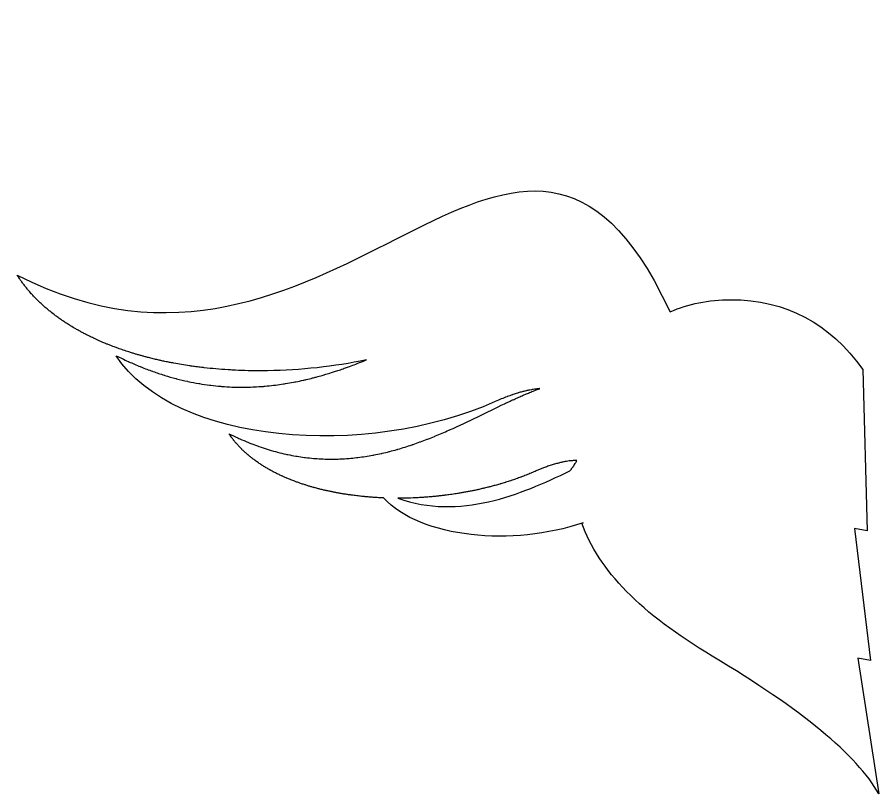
# Model space of a CAD drawing. Header units: centimetres. Extents: x -10.1 to 10.1, y -3.6 to 5.6.
# Drawn here: x -10.1 to 0.05, y -3.53 to 5.62 of the extents above; entities that cross this region are included whole.
import ezdxf

# ---------------------------------------------------------------- set-up
doc = ezdxf.new("R2010")
doc.units = ezdxf.units.CM
doc.header["$MEASUREMENT"] = 0
doc.layers.add('Camada 1', color=7, linetype='Continuous')

msp = doc.modelspace()

# ---------------------------------------------------------------- linework, layer by layer
at = {"layer": 'Camada 1'}
for points, knots in [([(-3.45019, -0.34151), (-3.26072, -0.88928), (-2.74923, -1.41111), (-1.91574, -1.90668), (-1.91574, -1.90668), (-0.86402, -2.53263), (-0.21018, -3.07254), (0.04575, -3.52659), (0.04575, -3.52659), (0.04575, -3.52659), (0.04575, -3.52659), (0.04575, -3.52659), (0.04575, -3.52659), (0.04575, -3.52659), (-0.20108, -1.93041), (-0.20108, -1.93041), (-0.20108, -1.93041), (-0.20108, -1.93041), (-0.05037, -1.95703), (-0.05037, -1.95703), (-0.05037, -1.95703), (-0.05037, -1.95703), (-0.24203, -0.40255), (-0.24203, -0.40255), (-0.24203, -0.40255), (-0.24203, -0.40255), (-0.09132, -0.42922), (-0.09132, -0.42922), (-0.09132, -0.42922), (-0.09132, -0.42922), (-0.1422, 1.46938), (-0.1422, 1.46938), (-0.1422, 1.46938), (-0.53254, 2.01744), (-1.05099, 2.29155), (-1.69705, 2.29155), (-1.69705, 2.29155), (-1.95975, 2.29155), (-2.19793, 2.24398), (-2.4115, 2.14883), (-2.4115, 2.14883), (-2.4115, 2.14883), (-2.41084, 2.14722), (-2.41084, 2.14722), (-2.41084, 2.14722), (-2.41084, 2.14722), (-2.59988, 2.51872), (-2.59988, 2.51872), (-2.59988, 2.51872), (-2.59988, 2.51872), (-2.59988, 2.51872), (-2.59988, 2.51872), (-2.59988, 2.51872), (-4.35927, 5.61818), (-6.43879, 0.70449), (-10.10285, 2.57986), (-10.10285, 2.57986), (-10.0915, 2.56187), (-10.07959, 2.5443), (-10.06755, 2.52681), (-10.06755, 2.52681), (-10.06358, 2.52112), (-10.05953, 2.51562), (-10.05548, 2.50998), (-10.05548, 2.50998), (-10.04693, 2.49807), (-10.03826, 2.48617), (-10.02939, 2.47437), (-10.02939, 2.47437), (-10.02473, 2.46821), (-10.02008, 2.46201), (-10.01523, 2.45593), (-10.01523, 2.45593), (-10.00623, 2.44426), (-9.99703, 2.43278), (-9.98755, 2.42135), (-9.98755, 2.42135), (-9.98321, 2.41601), (-9.97895, 2.41069), (-9.97453, 2.4054), (-9.97453, 2.4054), (-9.96241, 2.39098), (-9.95003, 2.3768), (-9.93738, 2.36275), (-9.93738, 2.36275), (-9.93532, 2.36047), (-9.93341, 2.3582), (-9.9314, 2.35603), (-9.9314, 2.35603), (-9.91703, 2.34005), (-9.90206, 2.32444), (-9.887, 2.30899), (-9.887, 2.30899), (-9.88224, 2.3041), (-9.87724, 2.29925), (-9.87242, 2.29438), (-9.87242, 2.29438), (-9.8617, 2.28374), (-9.85088, 2.27308), (-9.8399, 2.26255), (-9.8399, 2.26255), (-9.834, 2.25705), (-9.82823, 2.25154), (-9.82228, 2.24604), (-9.82228, 2.24604), (-9.81138, 2.23591), (-9.80029, 2.22585), (-9.78913, 2.21598), (-9.78913, 2.21598), (-9.78347, 2.21082), (-9.77778, 2.20579), (-9.77201, 2.20071), (-9.77201, 2.20071), (-9.7586, 2.18912), (-9.74497, 2.17774), (-9.73124, 2.16634), (-9.73124, 2.16634), (-9.72759, 2.16343), (-9.72407, 2.16025), (-9.72039, 2.15732), (-9.72039, 2.15732), (-9.70333, 2.14346), (-9.68587, 2.12986), (-9.66832, 2.11647), (-9.66832, 2.11647), (-9.66229, 2.11189), (-9.65615, 2.10747), (-9.65012, 2.10292), (-9.65012, 2.10292), (-9.63779, 2.09369), (-9.6253, 2.08461), (-9.61271, 2.07556), (-9.61271, 2.07556), (-9.60554, 2.07056), (-9.59834, 2.06545), (-9.59109, 2.06037), (-9.59109, 2.06037), (-9.579, 2.05206), (-9.5668, 2.04367), (-9.5545, 2.03547), (-9.5545, 2.03547), (-9.54733, 2.03068), (-9.54032, 2.02592), (-9.5331, 2.02124), (-9.5331, 2.02124), (-9.51828, 2.01156), (-9.50339, 2.00208), (-9.48833, 1.99274), (-9.48833, 1.99274), (-9.48344, 1.9897), (-9.4787, 1.9866), (-9.47386, 1.98359), (-9.47386, 1.98359), (-9.45402, 1.97145), (-9.43409, 1.95959), (-9.41385, 1.9479), (-9.41385, 1.9479), (-9.40745, 1.94425), (-9.40102, 1.94073), (-9.39469, 1.93713), (-9.39469, 1.93713), (-9.38056, 1.92911), (-9.36638, 1.9212), (-9.35196, 1.91342), (-9.35196, 1.91342), (-9.34352, 1.90882), (-9.33503, 1.90427), (-9.3264, 1.89977), (-9.3264, 1.89977), (-9.31336, 1.89281), (-9.30013, 1.88606), (-9.2869, 1.87919), (-9.2869, 1.87919), (-9.27827, 1.87488), (-9.26965, 1.87041), (-9.26092, 1.86615), (-9.26092, 1.86615), (-9.24645, 1.85903), (-9.23195, 1.85197), (-9.21734, 1.84496), (-9.21734, 1.84496), (-9.20967, 1.84136), (-9.20226, 1.83768), (-9.19461, 1.83414), (-9.19461, 1.83414), (-9.17365, 1.82432), (-9.15241, 1.81469), (-9.13092, 1.80527), (-9.13092, 1.80527), (-9.12171, 1.80122), (-9.11237, 1.79731), (-9.10303, 1.79336), (-9.10303, 1.79336), (-9.08956, 1.78749), (-9.07599, 1.78177), (-9.06234, 1.77608), (-9.06234, 1.77608), (-9.05192, 1.77177), (-9.04128, 1.76753), (-9.03075, 1.76335), (-9.03075, 1.76335), (-9.01771, 1.75808), (-9.00453, 1.75293), (-8.99138, 1.74785), (-8.99138, 1.74785), (-8.98109, 1.74383), (-8.9708, 1.73989), (-8.96037, 1.736), (-8.96037, 1.736), (-8.94619, 1.73063), (-8.93182, 1.72542), (-8.91738, 1.72026), (-8.91738, 1.72026), (-8.90741, 1.71658), (-8.89751, 1.71301), (-8.88746, 1.70949), (-8.88746, 1.70949), (-8.86508, 1.70153), (-8.84256, 1.69393), (-8.81983, 1.68639), (-8.81983, 1.68639), (-8.80893, 1.68279), (-8.79803, 1.67943), (-8.78702, 1.67591), (-8.78702, 1.67591), (-8.77361, 1.67162), (-8.76019, 1.66731), (-8.7468, 1.66318), (-8.7468, 1.66318), (-8.73434, 1.6594), (-8.72201, 1.65569), (-8.70968, 1.65199), (-8.70968, 1.65199), (-8.69701, 1.64826), (-8.68431, 1.64456), (-8.6715, 1.64085), (-8.6715, 1.64085), (-8.65869, 1.6372), (-8.64599, 1.63349), (-8.63306, 1.63003), (-8.63306, 1.63003), (-8.62097, 1.62672), (-8.60901, 1.62344), (-8.59692, 1.62027), (-8.59692, 1.62027), (-8.5834, 1.61662), (-8.56988, 1.61297), (-8.55633, 1.60945), (-8.55633, 1.60945), (-8.53778, 1.60471), (-8.51897, 1.60008), (-8.50019, 1.59564), (-8.50019, 1.59564), (-8.48212, 1.59119), (-8.46381, 1.58696), (-8.4455, 1.58278), (-8.4455, 1.58278), (-8.43341, 1.58003), (-8.42156, 1.57725), (-8.40946, 1.57455), (-8.40946, 1.57455), (-8.39438, 1.57132), (-8.3793, 1.56809), (-8.36422, 1.56492), (-8.36422, 1.56492), (-8.3538, 1.56272), (-8.34326, 1.56055), (-8.33297, 1.55846), (-8.33297, 1.55846), (-8.3167, 1.55518), (-8.30053, 1.55195), (-8.28426, 1.54883), (-8.28426, 1.54883), (-8.27577, 1.54716), (-8.26714, 1.54555), (-8.25852, 1.54404), (-8.25852, 1.54404), (-8.19772, 1.53266), (-8.13618, 1.52237), (-8.07405, 1.51322), (-8.07405, 1.51322), (-8.06844, 1.51232), (-8.06281, 1.51155), (-8.05717, 1.51071), (-8.05717, 1.51071), (-8.03778, 1.50791), (-8.01838, 1.50526), (-7.99888, 1.50261), (-7.99888, 1.50261), (-7.99182, 1.50171), (-7.98462, 1.5007), (-7.97755, 1.49986), (-7.97755, 1.49986), (-7.95779, 1.49729), (-7.93818, 1.49489), (-7.91842, 1.49258), (-7.91842, 1.49258), (-7.91292, 1.49187), (-7.90728, 1.49131), (-7.90178, 1.49067), (-7.90178, 1.49067), (-7.80888, 1.48009), (-7.7148, 1.47181), (-7.61987, 1.46577), (-7.61987, 1.46577), (-7.61617, 1.46553), (-7.61246, 1.46527), (-7.60863, 1.46513), (-7.60863, 1.46513), (-7.5859, 1.46373), (-7.56315, 1.46248), (-7.54016, 1.46127), (-7.54016, 1.46127), (-7.53754, 1.46116), (-7.53489, 1.46116), (-7.53228, 1.46098), (-7.53228, 1.46098), (-7.43375, 1.45624), (-7.3344, 1.45397), (-7.23457, 1.45415), (-7.23457, 1.45415), (-7.23229, 1.4542), (-7.23015, 1.45415), (-7.22798, 1.4542), (-7.22798, 1.4542), (-7.20319, 1.45433), (-7.17842, 1.45452), (-7.15353, 1.45491), (-7.15353, 1.45491), (-7.15329, 1.45483), (-7.15305, 1.45483), (-7.15282, 1.45483), (-7.15282, 1.45483), (-6.76592, 1.46084), (-6.37233, 1.50357), (-5.99024, 1.58249), (-5.99024, 1.58249), (-5.99035, 1.58244), (-5.99061, 1.58238), (-5.99072, 1.5823), (-5.99072, 1.5823), (-6.02615, 1.56793), (-6.06158, 1.55388), (-6.09737, 1.54005), (-6.09737, 1.54005), (-6.10346, 1.53772), (-6.10957, 1.53537), (-6.11557, 1.53309), (-6.11557, 1.53309), (-6.13938, 1.52399), (-6.16322, 1.51502), (-6.18717, 1.50621), (-6.18717, 1.50621), (-6.20286, 1.50052), (-6.21866, 1.49483), (-6.23445, 1.48928), (-6.23445, 1.48928), (-6.25503, 1.48198), (-6.27562, 1.47483), (-6.29634, 1.46774), (-6.29634, 1.46774), (-6.31513, 1.46134), (-6.33404, 1.45509), (-6.35296, 1.44882), (-6.35296, 1.44882), (-6.3696, 1.44342), (-6.38611, 1.43816), (-6.40275, 1.43289), (-6.40275, 1.43289), (-6.42418, 1.42622), (-6.44535, 1.41966), (-6.46702, 1.41326), (-6.46702, 1.41326), (-6.48115, 1.40913), (-6.49528, 1.40498), (-6.50941, 1.40093), (-6.50941, 1.40093), (-6.53322, 1.3941), (-6.55717, 1.38752), (-6.58124, 1.38111), (-6.58124, 1.38111), (-6.59513, 1.37738), (-6.60926, 1.3737), (-6.62336, 1.3701), (-6.62336, 1.3701), (-6.64839, 1.3637), (-6.67339, 1.35759), (-6.69866, 1.35166), (-6.69866, 1.35166), (-6.71088, 1.3488), (-6.72295, 1.34602), (-6.73517, 1.3433), (-6.73517, 1.3433), (-6.76319, 1.33708), (-6.79121, 1.33116), (-6.81947, 1.32552), (-6.81947, 1.32552), (-6.82939, 1.32354), (-6.83945, 1.32158), (-6.8495, 1.3197), (-6.8495, 1.3197), (-6.88038, 1.31377), (-6.91162, 1.30819), (-6.94287, 1.30314), (-6.94287, 1.30314), (-6.95115, 1.30182), (-6.95941, 1.3006), (-6.96777, 1.29928), (-6.96777, 1.29928), (-6.99854, 1.29454), (-7.02952, 1.29018), (-7.06067, 1.28624), (-7.06067, 1.28624), (-7.06855, 1.28529), (-7.07647, 1.28428), (-7.08448, 1.28333), (-7.08448, 1.28333), (-7.11729, 1.27944), (-7.15031, 1.27611), (-7.18349, 1.27314), (-7.18349, 1.27314), (-7.19008, 1.27258), (-7.19688, 1.272), (-7.2036, 1.27142), (-7.2036, 1.27142), (-7.23868, 1.26867), (-7.27398, 1.26634), (-7.30943, 1.26465), (-7.30943, 1.26465), (-7.31565, 1.26441), (-7.32189, 1.26417), (-7.32811, 1.26388), (-7.32811, 1.26388), (-7.36462, 1.26237), (-7.40148, 1.26142), (-7.43847, 1.26123), (-7.43847, 1.26123), (-7.44289, 1.26118), (-7.44723, 1.26128), (-7.45165, 1.26118), (-7.45165, 1.26118), (-7.48803, 1.26123), (-7.52478, 1.26189), (-7.56166, 1.26314), (-7.56166, 1.26314), (-7.56608, 1.26333), (-7.57052, 1.26338), (-7.57494, 1.26364), (-7.57494, 1.26364), (-7.61325, 1.26515), (-7.65191, 1.26742), (-7.6907, 1.27052), (-7.6907, 1.27052), (-7.69549, 1.27094), (-7.70041, 1.27123), (-7.70531, 1.27166), (-7.70531, 1.27166), (-7.74444, 1.27497), (-7.78371, 1.27896), (-7.82334, 1.2838), (-7.82334, 1.2838), (-7.82765, 1.28441), (-7.83197, 1.28494), (-7.83615, 1.28555), (-7.83615, 1.28555), (-7.87626, 1.29055), (-7.91648, 1.29648), (-7.95706, 1.30325), (-7.95706, 1.30325), (-7.9591, 1.30367), (-7.96124, 1.30402), (-7.96341, 1.30433), (-7.96341, 1.30433), (-8.00495, 1.31139), (-8.04683, 1.31952), (-8.08885, 1.32851), (-8.08885, 1.32851), (-8.09208, 1.32922), (-8.09531, 1.32989), (-8.09856, 1.3306), (-8.09856, 1.3306), (-8.14058, 1.3397), (-8.18283, 1.34976), (-8.22532, 1.36084), (-8.22532, 1.36084), (-8.22879, 1.36171), (-8.23215, 1.36261), (-8.23561, 1.36354), (-8.23561, 1.36354), (-8.27858, 1.37486), (-8.32178, 1.38719), (-8.36536, 1.4005), (-8.36536, 1.4005), (-8.36753, 1.40116), (-8.36967, 1.40196), (-8.37182, 1.40259), (-8.37182, 1.40259), (-8.41564, 1.41619), (-8.45969, 1.43077), (-8.50398, 1.44659), (-8.50398, 1.44659), (-8.50565, 1.44725), (-8.50731, 1.44773), (-8.50901, 1.44826), (-8.50901, 1.44826), (-8.55341, 1.46424), (-8.59831, 1.48131), (-8.64331, 1.49943), (-8.64331, 1.49943), (-8.64664, 1.50075), (-8.65, 1.50216), (-8.65336, 1.50345), (-8.65336, 1.50345), (-8.69813, 1.52168), (-8.74303, 1.5411), (-8.7884, 1.56155), (-8.7884, 1.56155), (-8.79115, 1.56282), (-8.7939, 1.56406), (-8.79666, 1.56533), (-8.79666, 1.56533), (-8.84323, 1.58652), (-8.89003, 1.60888), (-8.93731, 1.63261), (-8.93731, 1.63261), (-8.25548, 0.58473), (-5.99689, 0.41264), (-4.47101, 1.09273), (-4.47101, 1.09273), (-4.44693, 1.10331), (-4.4236, 1.11331), (-4.40074, 1.12284), (-4.40074, 1.12284), (-4.4005, 1.12297), (-4.40026, 1.12297), (-4.40003, 1.12316), (-4.40003, 1.12316), (-4.37778, 1.13239), (-4.35587, 1.14094), (-4.33431, 1.14906), (-4.33431, 1.14906), (-4.33336, 1.14943), (-4.33227, 1.14983), (-4.33119, 1.15025), (-4.33119, 1.15025), (-4.31084, 1.15787), (-4.29097, 1.16499), (-4.27134, 1.17171), (-4.27134, 1.17171), (-4.26906, 1.17248), (-4.26668, 1.17332), (-4.26441, 1.17404), (-4.26441, 1.17404), (-4.2461, 1.1802), (-4.22837, 1.18589), (-4.21078, 1.19126), (-4.21078, 1.19126), (-4.20742, 1.19221), (-4.20409, 1.19324), (-4.20073, 1.1942), (-4.20073, 1.1942), (-4.1848, 1.19899), (-4.16901, 1.20335), (-4.15355, 1.20748), (-4.15355, 1.20748), (-4.14863, 1.20875), (-4.14363, 1.21007), (-4.13871, 1.21132), (-4.13871, 1.21132), (-4.12506, 1.21481), (-4.11167, 1.21804), (-4.09836, 1.2209), (-4.09836, 1.2209), (-4.09238, 1.22228), (-4.08627, 1.22355), (-4.08029, 1.22476), (-4.08029, 1.22476), (-4.06881, 1.22722), (-4.05743, 1.22939), (-4.04629, 1.23135), (-4.04629, 1.23135), (-4.03912, 1.23267), (-4.03192, 1.23386), (-4.02486, 1.23508), (-4.02486, 1.23508), (-4.01518, 1.23659), (-4.0057, 1.23794), (-3.99636, 1.23921), (-3.99636, 1.23921), (-3.98797, 1.24035), (-3.97972, 1.24135), (-3.97133, 1.24225), (-3.97133, 1.24225), (-3.96379, 1.24302), (-3.95638, 1.24376), (-3.94895, 1.24434), (-3.94895, 1.24434), (-3.94895, 1.24434), (-3.94884, 1.24434), (-3.94871, 1.24439), (-3.94871, 1.24439), (-3.94919, 1.2442), (-3.94979, 1.24397), (-3.95027, 1.24383), (-3.95027, 1.24383), (-3.96834, 1.23719), (-3.98641, 1.23023), (-4.00475, 1.22314), (-4.00475, 1.22314), (-4.01216, 1.22034), (-4.0197, 1.21737), (-4.02713, 1.21446), (-4.02713, 1.21446), (-4.04486, 1.2074), (-4.06293, 1.20015), (-4.081, 1.19274), (-4.081, 1.19274), (-4.08878, 1.18938), (-4.09669, 1.18605), (-4.10457, 1.18274), (-4.10457, 1.18274), (-4.11738, 1.17737), (-4.13018, 1.17179), (-4.14288, 1.16628), (-4.14288, 1.16628), (-4.15164, 1.16258), (-4.16024, 1.15887), (-4.16897, 1.15509), (-4.16897, 1.15509), (-4.18646, 1.14731), (-4.20405, 1.13945), (-4.22189, 1.13157), (-4.22189, 1.13157), (-4.23157, 1.12712), (-4.24128, 1.12265), (-4.25097, 1.11821), (-4.25097, 1.11821), (-4.26211, 1.11313), (-4.27325, 1.10802), (-4.28436, 1.10289), (-4.28436, 1.10289), (-4.30243, 1.09453), (-4.32063, 1.08601), (-4.33894, 1.07746), (-4.33894, 1.07746), (-4.34648, 1.07373), (-4.35402, 1.07029), (-4.36156, 1.06674), (-4.36156, 1.06674), (-4.56756, 0.969), (-4.78376, 0.85899), (-5.01228, 0.75744), (-5.01228, 0.75744), (-5.01408, 0.75659), (-5.01588, 0.7558), (-5.01768, 0.75498), (-5.01768, 0.75498), (-5.07023, 0.7317), (-5.12338, 0.70894), (-5.17712, 0.6868), (-5.17712, 0.6868), (-5.18096, 0.68524), (-5.18479, 0.68365), (-5.18874, 0.68214), (-5.18874, 0.68214), (-5.21507, 0.67137), (-5.24152, 0.66068), (-5.26812, 0.65036), (-5.26812, 0.65036), (-5.26955, 0.64975), (-5.27111, 0.64922), (-5.27254, 0.64869), (-5.27254, 0.64869), (-5.2985, 0.63856), (-5.32474, 0.62863), (-5.35107, 0.61906), (-5.35107, 0.61906), (-5.35393, 0.61798), (-5.35671, 0.61692), (-5.35956, 0.61596), (-5.35956, 0.61596), (-5.38636, 0.6062), (-5.41319, 0.59667), (-5.44013, 0.58741), (-5.44013, 0.58741), (-5.44407, 0.58601), (-5.44801, 0.58471), (-5.45209, 0.58341), (-5.45209, 0.58341), (-5.50657, 0.56492), (-5.56176, 0.54743), (-5.61764, 0.53131), (-5.61764, 0.53131), (-5.62243, 0.52999), (-5.62722, 0.52856), (-5.63201, 0.52726), (-5.63201, 0.52726), (-5.65966, 0.51935), (-5.68718, 0.51181), (-5.71533, 0.50466), (-5.71533, 0.50466), (-5.71784, 0.50397), (-5.72046, 0.50334), (-5.72311, 0.50275), (-5.72311, 0.50275), (-5.74933, 0.49606), (-5.77589, 0.48971), (-5.80235, 0.48365), (-5.80235, 0.48365), (-5.80653, 0.48278), (-5.81084, 0.48174), (-5.81516, 0.48079), (-5.81516, 0.48079), (-5.84281, 0.47465), (-5.87072, 0.46888), (-5.89885, 0.46351), (-5.89885, 0.46351), (-5.90398, 0.46248), (-5.90927, 0.46153), (-5.91454, 0.46065), (-5.91454, 0.46065), (-5.97188, 0.44988), (-6.03006, 0.44083), (-6.08895, 0.43364), (-6.08895, 0.43364), (-6.09469, 0.43287), (-6.10043, 0.43218), (-6.10631, 0.43147), (-6.10631, 0.43147), (-6.13515, 0.42824), (-6.16425, 0.42525), (-6.19346, 0.42287), (-6.19346, 0.42287), (-6.1974, 0.42255), (-6.20124, 0.42226), (-6.20518, 0.42194), (-6.20518, 0.42194), (-6.23246, 0.41982), (-6.25976, 0.41826), (-6.28731, 0.41702), (-6.28731, 0.41702), (-6.2921, 0.41665), (-6.29676, 0.41649), (-6.30157, 0.41625), (-6.30157, 0.41625), (-6.33102, 0.41506), (-6.36081, 0.41456), (-6.39087, 0.41434), (-6.39087, 0.41434), (-6.39651, 0.41434), (-6.40238, 0.41439), (-6.40799, 0.4145), (-6.40799, 0.4145), (-6.4694, 0.41455), (-6.53152, 0.41699), (-6.59436, 0.42183), (-6.59436, 0.42183), (-6.60071, 0.42225), (-6.60703, 0.42286), (-6.61338, 0.42334), (-6.61338, 0.42334), (-6.64402, 0.42604), (-6.67479, 0.42913), (-6.7058, 0.43297), (-6.7058, 0.43297), (-6.71083, 0.43355), (-6.71562, 0.43429), (-6.72041, 0.43488), (-6.72041, 0.43488), (-6.74912, 0.43861), (-6.77812, 0.44292), (-6.80706, 0.44763), (-6.80706, 0.44763), (-6.81209, 0.44845), (-6.81711, 0.4493), (-6.82227, 0.4502), (-6.82227, 0.4502), (-6.85362, 0.45547), (-6.88521, 0.4616), (-6.91696, 0.46835), (-6.91696, 0.46835), (-6.92389, 0.46981), (-6.93072, 0.47129), (-6.93754, 0.4728), (-6.93754, 0.4728), (-6.96998, 0.47992), (-7.00255, 0.48746), (-7.03533, 0.49595), (-7.03533, 0.49595), (-7.03557, 0.49608), (-7.03581, 0.49608), (-7.03591, 0.49621), (-7.03591, 0.49621), (-7.06872, 0.50462), (-7.10163, 0.51423), (-7.13492, 0.52415), (-7.13492, 0.52415), (-7.14222, 0.52643), (-7.14963, 0.52865), (-7.15707, 0.53098), (-7.15707, 0.53098), (-7.18961, 0.54103), (-7.22218, 0.5518), (-7.25523, 0.56339), (-7.25523, 0.56339), (-7.26063, 0.56535), (-7.26624, 0.56744), (-7.27174, 0.56948), (-7.27174, 0.56948), (-7.3019, 0.58017), (-7.33244, 0.59173), (-7.36284, 0.60377), (-7.36284, 0.60377), (-7.36882, 0.6061), (-7.37469, 0.60837), (-7.38054, 0.61078), (-7.38054, 0.61078), (-7.41393, 0.62425), (-7.44759, 0.63869), (-7.48145, 0.6537), (-7.48145, 0.6537), (-7.48886, 0.65693), (-7.4964, 0.66053), (-7.50383, 0.66394), (-7.50383, 0.66394), (-7.53865, 0.67968), (-7.57373, 0.69609), (-7.60905, 0.71381), (-7.60905, 0.71381), (-7.60103, 0.70177), (-7.59278, 0.68981), (-7.58439, 0.67806), (-7.58439, 0.67806), (-7.5832, 0.6765), (-7.58201, 0.67488), (-7.58092, 0.67332), (-7.58092, 0.67332), (-7.57277, 0.66218), (-7.56452, 0.65123), (-7.55589, 0.64046), (-7.55589, 0.64046), (-7.55433, 0.63832), (-7.55266, 0.63628), (-7.55097, 0.63419), (-7.55097, 0.63419), (-7.54234, 0.62355), (-7.53375, 0.613), (-7.52488, 0.6026), (-7.52488, 0.6026), (-7.52308, 0.6008), (-7.52141, 0.59882), (-7.51996, 0.59702), (-7.51996, 0.59702), (-7.51062, 0.58638), (-7.50117, 0.57583), (-7.49146, 0.56543), (-7.49146, 0.56543), (-7.49038, 0.56442), (-7.48942, 0.56347), (-7.48847, 0.56244), (-7.48847, 0.56244), (-7.47876, 0.55202), (-7.46884, 0.54193), (-7.45855, 0.53188), (-7.45855, 0.53188), (-7.4577, 0.53093), (-7.45664, 0.52997), (-7.4558, 0.52894), (-7.4558, 0.52894), (-7.44538, 0.51894), (-7.43498, 0.50896), (-7.42421, 0.4992), (-7.42421, 0.4992), (-7.42241, 0.49748), (-7.42051, 0.49573), (-7.41857, 0.49393), (-7.41857, 0.49393), (-7.40804, 0.48448), (-7.39738, 0.47501), (-7.3865, 0.46575), (-7.3865, 0.46575), (-7.38446, 0.46408), (-7.38232, 0.4622), (-7.38028, 0.46056), (-7.38028, 0.46056), (-7.36938, 0.45133), (-7.35824, 0.4423), (-7.34713, 0.43339), (-7.34713, 0.43339), (-7.34509, 0.43175), (-7.34292, 0.43011), (-7.34078, 0.42847), (-7.34078, 0.42847), (-7.32906, 0.41937), (-7.31718, 0.41021), (-7.30498, 0.40138), (-7.30498, 0.40138), (-7.30498, 0.40127), (-7.30474, 0.40117), (-7.30474, 0.40106), (-7.30474, 0.40106), (-7.29217, 0.39196), (-7.27947, 0.38291), (-7.26667, 0.37399), (-7.26667, 0.37399), (-7.26476, 0.37275), (-7.26273, 0.37134), (-7.2608, 0.37007), (-7.2608, 0.37007), (-7.24836, 0.36155), (-7.2358, 0.35322), (-7.2231, 0.34507), (-7.2231, 0.34507), (-7.22082, 0.34367), (-7.21855, 0.34224), (-7.21641, 0.34078), (-7.21641, 0.34078), (-7.20371, 0.33276), (-7.19104, 0.32485), (-7.1781, 0.31707), (-7.1781, 0.31707), (-7.17545, 0.31556), (-7.1727, 0.31392), (-7.17019, 0.31241), (-7.17019, 0.31241), (-7.15691, 0.30455), (-7.14363, 0.29685), (-7.13008, 0.28921), (-7.13008, 0.28921), (-7.12876, 0.28855), (-7.12743, 0.28781), (-7.12614, 0.2872), (-7.12614, 0.2872), (-7.11333, 0.28003), (-7.1004, 0.27299), (-7.08725, 0.26606), (-7.08725, 0.26606), (-7.0845, 0.2646), (-7.08175, 0.26312), (-7.07899, 0.26167), (-7.07899, 0.26167), (-7.06581, 0.25484), (-7.05264, 0.24828), (-7.03949, 0.24161), (-7.03949, 0.24161), (-7.03555, 0.2397), (-7.03171, 0.23788), (-7.02787, 0.23592), (-7.02787, 0.23592), (-7.01493, 0.22973), (-7.00189, 0.22356), (-6.98874, 0.21743), (-6.98874, 0.21743), (-6.98443, 0.21552), (-6.98025, 0.21357), (-6.97607, 0.21164), (-6.97607, 0.21164), (-6.96255, 0.20563), (-6.9489, 0.1996), (-6.93514, 0.1937), (-6.93514, 0.1937), (-6.93215, 0.19235), (-6.92927, 0.19116), (-6.9263, 0.18992), (-6.9263, 0.18992), (-6.91265, 0.18413), (-6.89899, 0.17844), (-6.8851, 0.17291), (-6.8851, 0.17291), (-6.88293, 0.17204), (-6.88092, 0.17122), (-6.87875, 0.17032), (-6.87875, 0.17032), (-6.86414, 0.16458), (-6.8493, 0.15889), (-6.83433, 0.15325), (-6.83433, 0.15325), (-6.83026, 0.15174), (-6.82618, 0.15026), (-6.822, 0.1487), (-6.822, 0.1487), (-6.80824, 0.14354), (-6.79411, 0.13846), (-6.78012, 0.13357), (-6.78012, 0.13357), (-6.77499, 0.13182), (-6.76983, 0.1301), (-6.7648, 0.1283), (-6.7648, 0.1283), (-6.75091, 0.12359), (-6.73691, 0.11891), (-6.72278, 0.1143), (-6.72278, 0.1143), (-6.71799, 0.11274), (-6.71296, 0.1112), (-6.70804, 0.10959), (-6.70804, 0.10959), (-6.69537, 0.10562), (-6.68267, 0.10173), (-6.66986, 0.09776), (-6.66986, 0.09776), (-6.66412, 0.09609), (-6.65848, 0.09429), (-6.65274, 0.09265), (-6.65274, 0.09265), (-6.63983, 0.08892), (-6.62678, 0.08516), (-6.61371, 0.08148), (-6.61371, 0.08148), (-6.60855, 0.08002), (-6.60366, 0.0787), (-6.59863, 0.07725), (-6.59863, 0.07725), (-6.5845, 0.07341), (-6.5704, 0.06971), (-6.55624, 0.06593), (-6.55624, 0.06593), (-6.54965, 0.06432), (-6.5432, 0.06268), (-6.53661, 0.06096), (-6.53661, 0.06096), (-6.52248, 0.05749), (-6.50835, 0.05397), (-6.49422, 0.05067), (-6.49422, 0.05067), (-6.48811, 0.04921), (-6.48213, 0.04784), (-6.47612, 0.04638), (-6.47612, 0.04638), (-6.46189, 0.04318), (-6.44776, 0.03998), (-6.43352, 0.03688), (-6.43352, 0.03688), (-6.42778, 0.03569), (-6.42214, 0.0345), (-6.4164, 0.03331), (-6.4164, 0.03331), (-6.40346, 0.03053), (-6.39031, 0.02783), (-6.37727, 0.02529), (-6.37727, 0.02529), (-6.37248, 0.02431), (-6.36769, 0.02333), (-6.36301, 0.02241), (-6.36301, 0.02241), (-6.34793, 0.01953), (-6.33272, 0.01672), (-6.31753, 0.01405), (-6.31753, 0.01405), (-6.3107, 0.01275), (-6.30401, 0.01156), (-6.29708, 0.01043), (-6.29708, 0.01043), (-6.28271, 0.00784), (-6.26835, 0.00546), (-6.25374, 0.00315), (-6.25374, 0.00315), (-6.24668, 0.00201), (-6.23974, 0.00087), (-6.23255, -0.00021), (-6.23255, -0.00021), (-6.21808, -0.00243), (-6.20358, -0.00466), (-6.18897, -0.00667), (-6.18897, -0.00667), (-6.1818, -0.00775), (-6.1746, -0.00863), (-6.1673, -0.00961), (-6.1673, -0.00961), (-6.15592, -0.01122), (-6.14468, -0.01271), (-6.1333, -0.01421), (-6.1333, -0.01421), (-6.12338, -0.01545), (-6.11332, -0.01664), (-6.10327, -0.01778), (-6.10327, -0.01778), (-6.09213, -0.01918), (-6.08089, -0.02053), (-6.06964, -0.02175), (-6.06964, -0.02175), (-6.06149, -0.02262), (-6.05347, -0.02355), (-6.04546, -0.02434), (-6.04546, -0.02434), (-6.03112, -0.0259), (-6.01686, -0.02717), (-6.00273, -0.02857), (-6.00273, -0.02857), (-5.99471, -0.02928), (-5.9867, -0.03003), (-5.97865, -0.03074), (-5.97865, -0.03074), (-5.96404, -0.03198), (-5.94944, -0.03317), (-5.93473, -0.03431), (-5.93473, -0.03431), (-5.92695, -0.03484), (-5.91904, -0.03545), (-5.91126, -0.03598), (-5.91126, -0.03598), (-5.89954, -0.03685), (-5.88779, -0.03759), (-5.87604, -0.03836), (-5.87604, -0.03836), (-5.86599, -0.03892), (-5.85606, -0.0395), (-5.84612, -0.04003), (-5.84612, -0.04003), (-5.83413, -0.04069), (-5.82218, -0.04127), (-5.81032, -0.04178), (-5.81032, -0.04178), (-5.80336, -0.0422), (-5.79632, -0.04249), (-5.78936, -0.04276), (-5.78936, -0.04276), (-5.34642, -0.52076), (-4.26472, -0.61622), (-3.4351, -0.33618), (-3.4351, -0.33618), (-3.4351, -0.33618), (-3.45019, -0.34151), (-3.45019, -0.34151)], [0, 0, 0, 0, 0.0035461, 0.0035461, 0.0035461, 0.0035461, 0.0070922, 0.0070922, 0.0070922, 0.0070922, 0.0106383, 0.0106383, 0.0106383, 0.0106383, 0.0141844, 0.0141844, 0.0141844, 0.0141844, 0.0177305, 0.0177305, 0.0177305, 0.0177305, 0.0212766, 0.0212766, 0.0212766, 0.0212766, 0.0248227, 0.0248227, 0.0248227, 0.0248227, 0.02836879, 0.02836879, 0.02836879, 0.02836879, 0.03191489, 0.03191489, 0.03191489, 0.03191489, 0.03546099, 0.03546099, 0.03546099, 0.03546099, 0.03900709, 0.03900709, 0.03900709, 0.03900709, 0.04255319, 0.04255319, 0.04255319, 0.04255319, 0.04609929, 0.04609929, 0.04609929, 0.04609929, 0.04964539, 0.04964539, 0.04964539, 0.04964539, 0.05319149, 0.05319149, 0.05319149, 0.05319149, 0.05673759, 0.05673759, 0.05673759, 0.05673759, 0.06028369, 0.06028369, 0.06028369, 0.06028369, 0.06382979, 0.06382979, 0.06382979, 0.06382979, 0.06737589, 0.06737589, 0.06737589, 0.06737589, 0.07092199, 0.07092199, 0.07092199, 0.07092199, 0.07446809, 0.07446809, 0.07446809, 0.07446809, 0.07801418, 0.07801418, 0.07801418, 0.07801418, 0.08156028, 0.08156028, 0.08156028, 0.08156028, 0.08510638, 0.08510638, 0.08510638, 0.08510638, 0.08865248, 0.08865248, 0.08865248, 0.08865248, 0.09219858, 0.09219858, 0.09219858, 0.09219858, 0.09574468, 0.09574468, 0.09574468, 0.09574468, 0.09929078, 0.09929078, 0.09929078, 0.09929078, 0.10283688, 0.10283688, 0.10283688, 0.10283688, 0.10638298, 0.10638298, 0.10638298, 0.10638298, 0.10992908, 0.10992908, 0.10992908, 0.10992908, 0.11347518, 0.11347518, 0.11347518, 0.11347518, 0.11702128, 0.11702128, 0.11702128, 0.11702128, 0.12056738, 0.12056738, 0.12056738, 0.12056738, 0.12411348, 0.12411348, 0.12411348, 0.12411348, 0.12765957, 0.12765957, 0.12765957, 0.12765957, 0.13120567, 0.13120567, 0.13120567, 0.13120567, 0.13475177, 0.13475177, 0.13475177, 0.13475177, 0.13829787, 0.13829787, 0.13829787, 0.13829787, 0.14184397, 0.14184397, 0.14184397, 0.14184397, 0.14539007, 0.14539007, 0.14539007, 0.14539007, 0.14893617, 0.14893617, 0.14893617, 0.14893617, 0.15248227, 0.15248227, 0.15248227, 0.15248227, 0.15602837, 0.15602837, 0.15602837, 0.15602837, 0.15957447, 0.15957447, 0.15957447, 0.15957447, 0.16312057, 0.16312057, 0.16312057, 0.16312057, 0.16666667, 0.16666667, 0.16666667, 0.16666667, 0.17021277, 0.17021277, 0.17021277, 0.17021277, 0.17375887, 0.17375887, 0.17375887, 0.17375887, 0.17730496, 0.17730496, 0.17730496, 0.17730496, 0.18085106, 0.18085106, 0.18085106, 0.18085106, 0.18439716, 0.18439716, 0.18439716, 0.18439716, 0.18794326, 0.18794326, 0.18794326, 0.18794326, 0.19148936, 0.19148936, 0.19148936, 0.19148936, 0.19503546, 0.19503546, 0.19503546, 0.19503546, 0.19858156, 0.19858156, 0.19858156, 0.19858156, 0.20212766, 0.20212766, 0.20212766, 0.20212766, 0.20567376, 0.20567376, 0.20567376, 0.20567376, 0.20921986, 0.20921986, 0.20921986, 0.20921986, 0.21276596, 0.21276596, 0.21276596, 0.21276596, 0.21631206, 0.21631206, 0.21631206, 0.21631206, 0.21985816, 0.21985816, 0.21985816, 0.21985816, 0.22340426, 0.22340426, 0.22340426, 0.22340426, 0.22695035, 0.22695035, 0.22695035, 0.22695035, 0.23049645, 0.23049645, 0.23049645, 0.23049645, 0.23404255, 0.23404255, 0.23404255, 0.23404255, 0.23758865, 0.23758865, 0.23758865, 0.23758865, 0.24113475, 0.24113475, 0.24113475, 0.24113475, 0.24468085, 0.24468085, 0.24468085, 0.24468085, 0.24822695, 0.24822695, 0.24822695, 0.24822695, 0.25177305, 0.25177305, 0.25177305, 0.25177305, 0.25531915, 0.25531915, 0.25531915, 0.25531915, 0.25886525, 0.25886525, 0.25886525, 0.25886525, 0.26241135, 0.26241135, 0.26241135, 0.26241135, 0.26595745, 0.26595745, 0.26595745, 0.26595745, 0.26950355, 0.26950355, 0.26950355, 0.26950355, 0.27304965, 0.27304965, 0.27304965, 0.27304965, 0.27659574, 0.27659574, 0.27659574, 0.27659574, 0.28014184, 0.28014184, 0.28014184, 0.28014184, 0.28368794, 0.28368794, 0.28368794, 0.28368794, 0.28723404, 0.28723404, 0.28723404, 0.28723404, 0.29078014, 0.29078014, 0.29078014, 0.29078014, 0.29432624, 0.29432624, 0.29432624, 0.29432624, 0.29787234, 0.29787234, 0.29787234, 0.29787234, 0.30141844, 0.30141844, 0.30141844, 0.30141844, 0.30496454, 0.30496454, 0.30496454, 0.30496454, 0.30851064, 0.30851064, 0.30851064, 0.30851064, 0.31205674, 0.31205674, 0.31205674, 0.31205674, 0.31560284, 0.31560284, 0.31560284, 0.31560284, 0.31914894, 0.31914894, 0.31914894, 0.31914894, 0.32269504, 0.32269504, 0.32269504, 0.32269504, 0.32624113, 0.32624113, 0.32624113, 0.32624113, 0.32978723, 0.32978723, 0.32978723, 0.32978723, 0.33333333, 0.33333333, 0.33333333, 0.33333333, 0.33687943, 0.33687943, 0.33687943, 0.33687943, 0.34042553, 0.34042553, 0.34042553, 0.34042553, 0.34397163, 0.34397163, 0.34397163, 0.34397163, 0.34751773, 0.34751773, 0.34751773, 0.34751773, 0.35106383, 0.35106383, 0.35106383, 0.35106383, 0.35460993, 0.35460993, 0.35460993, 0.35460993, 0.35815603, 0.35815603, 0.35815603, 0.35815603, 0.36170213, 0.36170213, 0.36170213, 0.36170213, 0.36524823, 0.36524823, 0.36524823, 0.36524823, 0.36879433, 0.36879433, 0.36879433, 0.36879433, 0.37234043, 0.37234043, 0.37234043, 0.37234043, 0.37588652, 0.37588652, 0.37588652, 0.37588652, 0.37943262, 0.37943262, 0.37943262, 0.37943262, 0.38297872, 0.38297872, 0.38297872, 0.38297872, 0.38652482, 0.38652482, 0.38652482, 0.38652482, 0.39007092, 0.39007092, 0.39007092, 0.39007092, 0.39361702, 0.39361702, 0.39361702, 0.39361702, 0.39716312, 0.39716312, 0.39716312, 0.39716312, 0.40070922, 0.40070922, 0.40070922, 0.40070922, 0.40425532, 0.40425532, 0.40425532, 0.40425532, 0.40780142, 0.40780142, 0.40780142, 0.40780142, 0.41134752, 0.41134752, 0.41134752, 0.41134752, 0.41489362, 0.41489362, 0.41489362, 0.41489362, 0.41843972, 0.41843972, 0.41843972, 0.41843972, 0.42198582, 0.42198582, 0.42198582, 0.42198582, 0.42553191, 0.42553191, 0.42553191, 0.42553191, 0.42907801, 0.42907801, 0.42907801, 0.42907801, 0.43262411, 0.43262411, 0.43262411, 0.43262411, 0.43617021, 0.43617021, 0.43617021, 0.43617021, 0.43971631, 0.43971631, 0.43971631, 0.43971631, 0.44326241, 0.44326241, 0.44326241, 0.44326241, 0.44680851, 0.44680851, 0.44680851, 0.44680851, 0.45035461, 0.45035461, 0.45035461, 0.45035461, 0.45390071, 0.45390071, 0.45390071, 0.45390071, 0.45744681, 0.45744681, 0.45744681, 0.45744681, 0.46099291, 0.46099291, 0.46099291, 0.46099291, 0.46453901, 0.46453901, 0.46453901, 0.46453901, 0.46808511, 0.46808511, 0.46808511, 0.46808511, 0.47163121, 0.47163121, 0.47163121, 0.47163121, 0.4751773, 0.4751773, 0.4751773, 0.4751773, 0.4787234, 0.4787234, 0.4787234, 0.4787234, 0.4822695, 0.4822695, 0.4822695, 0.4822695, 0.4858156, 0.4858156, 0.4858156, 0.4858156, 0.4893617, 0.4893617, 0.4893617, 0.4893617, 0.4929078, 0.4929078, 0.4929078, 0.4929078, 0.4964539, 0.4964539, 0.4964539, 0.4964539, 0.5, 0.5, 0.5, 0.5, 0.5035461, 0.5035461, 0.5035461, 0.5035461, 0.5070922, 0.5070922, 0.5070922, 0.5070922, 0.5106383, 0.5106383, 0.5106383, 0.5106383, 0.5141844, 0.5141844, 0.5141844, 0.5141844, 0.5177305, 0.5177305, 0.5177305, 0.5177305, 0.5212766, 0.5212766, 0.5212766, 0.5212766, 0.5248227, 0.5248227, 0.5248227, 0.5248227, 0.52836879, 0.52836879, 0.52836879, 0.52836879, 0.53191489, 0.53191489, 0.53191489, 0.53191489, 0.53546099, 0.53546099, 0.53546099, 0.53546099, 0.53900709, 0.53900709, 0.53900709, 0.53900709, 0.54255319, 0.54255319, 0.54255319, 0.54255319, 0.54609929, 0.54609929, 0.54609929, 0.54609929, 0.54964539, 0.54964539, 0.54964539, 0.54964539, 0.55319149, 0.55319149, 0.55319149, 0.55319149, 0.55673759, 0.55673759, 0.55673759, 0.55673759, 0.56028369, 0.56028369, 0.56028369, 0.56028369, 0.56382979, 0.56382979, 0.56382979, 0.56382979, 0.56737589, 0.56737589, 0.56737589, 0.56737589, 0.57092199, 0.57092199, 0.57092199, 0.57092199, 0.57446809, 0.57446809, 0.57446809, 0.57446809, 0.57801418, 0.57801418, 0.57801418, 0.57801418, 0.58156028, 0.58156028, 0.58156028, 0.58156028, 0.58510638, 0.58510638, 0.58510638, 0.58510638, 0.58865248, 0.58865248, 0.58865248, 0.58865248, 0.59219858, 0.59219858, 0.59219858, 0.59219858, 0.59574468, 0.59574468, 0.59574468, 0.59574468, 0.59929078, 0.59929078, 0.59929078, 0.59929078, 0.60283688, 0.60283688, 0.60283688, 0.60283688, 0.60638298, 0.60638298, 0.60638298, 0.60638298, 0.60992908, 0.60992908, 0.60992908, 0.60992908, 0.61347518, 0.61347518, 0.61347518, 0.61347518, 0.61702128, 0.61702128, 0.61702128, 0.61702128, 0.62056738, 0.62056738, 0.62056738, 0.62056738, 0.62411348, 0.62411348, 0.62411348, 0.62411348, 0.62765957, 0.62765957, 0.62765957, 0.62765957, 0.63120567, 0.63120567, 0.63120567, 0.63120567, 0.63475177, 0.63475177, 0.63475177, 0.63475177, 0.63829787, 0.63829787, 0.63829787, 0.63829787, 0.64184397, 0.64184397, 0.64184397, 0.64184397, 0.64539007, 0.64539007, 0.64539007, 0.64539007, 0.64893617, 0.64893617, 0.64893617, 0.64893617, 0.65248227, 0.65248227, 0.65248227, 0.65248227, 0.65602837, 0.65602837, 0.65602837, 0.65602837, 0.65957447, 0.65957447, 0.65957447, 0.65957447, 0.66312057, 0.66312057, 0.66312057, 0.66312057, 0.66666667, 0.66666667, 0.66666667, 0.66666667, 0.67021277, 0.67021277, 0.67021277, 0.67021277, 0.67375887, 0.67375887, 0.67375887, 0.67375887, 0.67730496, 0.67730496, 0.67730496, 0.67730496, 0.68085106, 0.68085106, 0.68085106, 0.68085106, 0.68439716, 0.68439716, 0.68439716, 0.68439716, 0.68794326, 0.68794326, 0.68794326, 0.68794326, 0.69148936, 0.69148936, 0.69148936, 0.69148936, 0.69503546, 0.69503546, 0.69503546, 0.69503546, 0.69858156, 0.69858156, 0.69858156, 0.69858156, 0.70212766, 0.70212766, 0.70212766, 0.70212766, 0.70567376, 0.70567376, 0.70567376, 0.70567376, 0.70921986, 0.70921986, 0.70921986, 0.70921986, 0.71276596, 0.71276596, 0.71276596, 0.71276596, 0.71631206, 0.71631206, 0.71631206, 0.71631206, 0.71985816, 0.71985816, 0.71985816, 0.71985816, 0.72340426, 0.72340426, 0.72340426, 0.72340426, 0.72695035, 0.72695035, 0.72695035, 0.72695035, 0.73049645, 0.73049645, 0.73049645, 0.73049645, 0.73404255, 0.73404255, 0.73404255, 0.73404255, 0.73758865, 0.73758865, 0.73758865, 0.73758865, 0.74113475, 0.74113475, 0.74113475, 0.74113475, 0.74468085, 0.74468085, 0.74468085, 0.74468085, 0.74822695, 0.74822695, 0.74822695, 0.74822695, 0.75177305, 0.75177305, 0.75177305, 0.75177305, 0.75531915, 0.75531915, 0.75531915, 0.75531915, 0.75886525, 0.75886525, 0.75886525, 0.75886525, 0.76241135, 0.76241135, 0.76241135, 0.76241135, 0.76595745, 0.76595745, 0.76595745, 0.76595745, 0.76950355, 0.76950355, 0.76950355, 0.76950355, 0.77304965, 0.77304965, 0.77304965, 0.77304965, 0.77659574, 0.77659574, 0.77659574, 0.77659574, 0.78014184, 0.78014184, 0.78014184, 0.78014184, 0.78368794, 0.78368794, 0.78368794, 0.78368794, 0.78723404, 0.78723404, 0.78723404, 0.78723404, 0.79078014, 0.79078014, 0.79078014, 0.79078014, 0.79432624, 0.79432624, 0.79432624, 0.79432624, 0.79787234, 0.79787234, 0.79787234, 0.79787234, 0.80141844, 0.80141844, 0.80141844, 0.80141844, 0.80496454, 0.80496454, 0.80496454, 0.80496454, 0.80851064, 0.80851064, 0.80851064, 0.80851064, 0.81205674, 0.81205674, 0.81205674, 0.81205674, 0.81560284, 0.81560284, 0.81560284, 0.81560284, 0.81914894, 0.81914894, 0.81914894, 0.81914894, 0.82269504, 0.82269504, 0.82269504, 0.82269504, 0.82624113, 0.82624113, 0.82624113, 0.82624113, 0.82978723, 0.82978723, 0.82978723, 0.82978723, 0.83333333, 0.83333333, 0.83333333, 0.83333333, 0.83687943, 0.83687943, 0.83687943, 0.83687943, 0.84042553, 0.84042553, 0.84042553, 0.84042553, 0.84397163, 0.84397163, 0.84397163, 0.84397163, 0.84751773, 0.84751773, 0.84751773, 0.84751773, 0.85106383, 0.85106383, 0.85106383, 0.85106383, 0.85460993, 0.85460993, 0.85460993, 0.85460993, 0.85815603, 0.85815603, 0.85815603, 0.85815603, 0.86170213, 0.86170213, 0.86170213, 0.86170213, 0.86524823, 0.86524823, 0.86524823, 0.86524823, 0.86879433, 0.86879433, 0.86879433, 0.86879433, 0.87234043, 0.87234043, 0.87234043, 0.87234043, 0.87588652, 0.87588652, 0.87588652, 0.87588652, 0.87943262, 0.87943262, 0.87943262, 0.87943262, 0.88297872, 0.88297872, 0.88297872, 0.88297872, 0.88652482, 0.88652482, 0.88652482, 0.88652482, 0.89007092, 0.89007092, 0.89007092, 0.89007092, 0.89361702, 0.89361702, 0.89361702, 0.89361702, 0.89716312, 0.89716312, 0.89716312, 0.89716312, 0.90070922, 0.90070922, 0.90070922, 0.90070922, 0.90425532, 0.90425532, 0.90425532, 0.90425532, 0.90780142, 0.90780142, 0.90780142, 0.90780142, 0.91134752, 0.91134752, 0.91134752, 0.91134752, 0.91489362, 0.91489362, 0.91489362, 0.91489362, 0.91843972, 0.91843972, 0.91843972, 0.91843972, 0.92198582, 0.92198582, 0.92198582, 0.92198582, 0.92553191, 0.92553191, 0.92553191, 0.92553191, 0.92907801, 0.92907801, 0.92907801, 0.92907801, 0.93262411, 0.93262411, 0.93262411, 0.93262411, 0.93617021, 0.93617021, 0.93617021, 0.93617021, 0.93971631, 0.93971631, 0.93971631, 0.93971631, 0.94326241, 0.94326241, 0.94326241, 0.94326241, 0.94680851, 0.94680851, 0.94680851, 0.94680851, 0.95035461, 0.95035461, 0.95035461, 0.95035461, 0.95390071, 0.95390071, 0.95390071, 0.95390071, 0.95744681, 0.95744681, 0.95744681, 0.95744681, 0.96099291, 0.96099291, 0.96099291, 0.96099291, 0.96453901, 0.96453901, 0.96453901, 0.96453901, 0.96808511, 0.96808511, 0.96808511, 0.96808511, 0.97163121, 0.97163121, 0.97163121, 0.97163121, 0.9751773, 0.9751773, 0.9751773, 0.9751773, 0.9787234, 0.9787234, 0.9787234, 0.9787234, 0.9822695, 0.9822695, 0.9822695, 0.9822695, 0.9858156, 0.9858156, 0.9858156, 0.9858156, 0.9893617, 0.9893617, 0.9893617, 0.9893617, 0.9929078, 0.9929078, 0.9929078, 0.9929078, 1, 1, 1, 1]), ([(-3.51009, 0.39787), (-3.51356, 0.39152), (-3.51702, 0.38525), (-3.52062, 0.37906), (-3.52062, 0.37906), (-3.52218, 0.37631), (-3.52374, 0.37353), (-3.52528, 0.37083), (-3.52528, 0.37083), (-3.52912, 0.36464), (-3.53295, 0.35837), (-3.53679, 0.35223), (-3.53679, 0.35223), (-3.53822, 0.34995), (-3.53965, 0.34773), (-3.54121, 0.3454), (-3.54121, 0.3454), (-3.54552, 0.339), (-3.54984, 0.33254), (-3.55415, 0.32638), (-3.55415, 0.32638), (-3.55534, 0.32458), (-3.55666, 0.32286), (-3.55785, 0.32117), (-3.55785, 0.32117), (-3.56264, 0.31466), (-3.5673, 0.30836), (-3.57222, 0.3022), (-3.57222, 0.3022), (-3.57341, 0.30064), (-3.5745, 0.29916), (-3.57569, 0.2977), (-3.57569, 0.2977), (-3.58072, 0.2914), (-3.58588, 0.28519), (-3.59114, 0.27921), (-3.59114, 0.27921), (-3.59209, 0.27813), (-3.59318, 0.27688), (-3.59413, 0.2758), (-3.59413, 0.2758), (-4.17508, -0.00558), (-4.88755, -0.30567), (-5.61907, -0.04636), (-5.61907, -0.04636), (-5.61883, -0.0462), (-5.6187, -0.04625), (-5.61859, -0.04636), (-5.61859, -0.04636), (-5.60195, -0.04625), (-5.58544, -0.0462), (-5.5688, -0.04604), (-5.5688, -0.04604), (-5.56713, -0.04604), (-5.56547, -0.04599), (-5.56391, -0.04599), (-5.56391, -0.04599), (-5.52224, -0.04543), (-5.48046, -0.04438), (-5.43858, -0.04268), (-5.43858, -0.04268), (-5.43511, -0.04247), (-5.43175, -0.04236), (-5.42829, -0.04226), (-5.42829, -0.04226), (-5.40651, -0.04128), (-5.38474, -0.0402), (-5.36294, -0.03895), (-5.36294, -0.03895), (-5.36008, -0.03869), (-5.3572, -0.03858), (-5.35458, -0.03847), (-5.35458, -0.03847), (-5.33855, -0.03744), (-5.32262, -0.03651), (-5.30682, -0.03543), (-5.30682, -0.03543), (-5.30298, -0.03511), (-5.29915, -0.03482), (-5.29531, -0.0345), (-5.29531, -0.0345), (-5.27592, -0.0332), (-5.25652, -0.03162), (-5.23713, -0.0299), (-5.23713, -0.0299), (-5.23115, -0.02942), (-5.22517, -0.02897), (-5.21906, -0.02829), (-5.21906, -0.02829), (-5.20528, -0.0271), (-5.19141, -0.0258), (-5.17752, -0.02443), (-5.17752, -0.02443), (-5.16876, -0.0235), (-5.16003, -0.02268), (-5.15143, -0.02178), (-5.15143, -0.02178), (-5.13778, -0.02032), (-5.12412, -0.01874), (-5.11037, -0.01712), (-5.11037, -0.01712), (-5.10188, -0.01625), (-5.09349, -0.01521), (-5.085, -0.01429), (-5.085, -0.01429), (-5.07161, -0.01268), (-5.0583, -0.01093), (-5.04502, -0.00932), (-5.04502, -0.00932), (-5.03639, -0.00813), (-5.02777, -0.00704), (-5.01914, -0.0057), (-5.01914, -0.0057), (-5.0067, -0.00409), (-4.99414, -0.00229), (-4.98178, -0.00059), (-4.98178, -0.00059), (-4.97088, 0.00097), (-4.96011, 0.00266), (-4.94924, 0.00428), (-4.94924, 0.00428), (-4.93858, 0.00589), (-4.92781, 0.00764), (-4.91717, 0.00928), (-4.91717, 0.00928), (-4.90413, 0.01134), (-4.89119, 0.01351), (-4.87814, 0.01568), (-4.87814, 0.01568), (-4.87073, 0.01698), (-4.86343, 0.01817), (-4.8561, 0.01952), (-4.8561, 0.01952), (-4.84126, 0.02206), (-4.82655, 0.02473), (-4.81181, 0.02754), (-4.81181, 0.02754), (-4.8044, 0.02884), (-4.79697, 0.03013), (-4.78956, 0.03172), (-4.78956, 0.03172), (-4.77482, 0.03447), (-4.76011, 0.0373), (-4.7454, 0.04029), (-4.7454, 0.04029), (-4.73905, 0.04164), (-4.7327, 0.04288), (-4.72648, 0.04415), (-4.72648, 0.04415), (-4.71031, 0.04746), (-4.69415, 0.05103), (-4.67798, 0.0545), (-4.67798, 0.0545), (-4.672, 0.0559), (-4.66599, 0.0572), (-4.65991, 0.05847), (-4.65991, 0.05847), (-4.64448, 0.06194), (-4.62914, 0.06556), (-4.61382, 0.06905), (-4.61382, 0.06905), (-4.60879, 0.07035), (-4.60363, 0.07154), (-4.59874, 0.07273), (-4.59874, 0.07273), (-4.58125, 0.07686), (-4.56392, 0.08114), (-4.54654, 0.08554), (-4.54654, 0.08554), (-4.54188, 0.08673), (-4.53744, 0.08792), (-4.53278, 0.08911), (-4.53278, 0.08911), (-4.51661, 0.09324), (-4.50069, 0.09752), (-4.48465, 0.10181), (-4.48465, 0.10181), (-4.48058, 0.10295), (-4.4765, 0.10403), (-4.47232, 0.10522), (-4.47232, 0.10522), (-4.45435, 0.11014), (-4.43642, 0.11519), (-4.41856, 0.12035), (-4.41856, 0.12035), (-4.41486, 0.12143), (-4.4115, 0.12236), (-4.40779, 0.12345), (-4.40779, 0.12345), (-4.39043, 0.12861), (-4.37308, 0.1338), (-4.35596, 0.13917), (-4.35596, 0.13917), (-4.35345, 0.13999), (-4.35093, 0.14068), (-4.34842, 0.14145), (-4.34842, 0.14145), (-4.32974, 0.14724), (-4.31119, 0.15317), (-4.29265, 0.15934), (-4.29265, 0.15934), (-4.29014, 0.16011), (-4.28762, 0.16103), (-4.28511, 0.16193), (-4.28511, 0.16193), (-4.26728, 0.16788), (-4.24944, 0.17381), (-4.23185, 0.17997), (-4.23185, 0.17997), (-4.22981, 0.18063), (-4.22764, 0.18132), (-4.22563, 0.18209), (-4.22563, 0.18209), (-4.20708, 0.1887), (-4.18864, 0.19537), (-4.1702, 0.20215), (-4.1702, 0.20215), (-4.16782, 0.20292), (-4.16554, 0.20384), (-4.16324, 0.2048), (-4.16324, 0.2048), (-4.14517, 0.21152), (-4.1271, 0.21835), (-4.10926, 0.22541), (-4.10926, 0.22541), (-4.10818, 0.22578), (-4.10709, 0.22618), (-4.10601, 0.2266), (-4.10601, 0.2266), (-4.08746, 0.23388), (-4.06892, 0.24139), (-4.05071, 0.24898), (-4.05071, 0.24898), (-4.04891, 0.24969), (-4.04698, 0.25049), (-4.04521, 0.25126), (-4.04521, 0.25126), (-4.02653, 0.25896), (-4.00798, 0.26687), (-3.98967, 0.27497), (-3.98967, 0.27497), (-3.95101, 0.29188), (-3.91389, 0.30691), (-3.87833, 0.32008), (-3.87833, 0.32008), (-3.87796, 0.32019), (-3.87762, 0.32034), (-3.87725, 0.3205), (-3.87725, 0.3205), (-3.86, 0.3269), (-3.84312, 0.33275), (-3.82661, 0.33823), (-3.82661, 0.33823), (-3.8259, 0.3386), (-3.82494, 0.33889), (-3.82423, 0.33916), (-3.82423, 0.33916), (-3.80796, 0.34464), (-3.7919, 0.34956), (-3.77634, 0.35414), (-3.77634, 0.35414), (-3.77539, 0.35451), (-3.77454, 0.3547), (-3.77346, 0.35496), (-3.77346, 0.35496), (-3.75827, 0.35946), (-3.7433, 0.36359), (-3.72869, 0.36737), (-3.72869, 0.36737), (-3.72737, 0.36769), (-3.72594, 0.36803), (-3.72462, 0.3683), (-3.72462, 0.3683), (-3.71049, 0.37192), (-3.6966, 0.37523), (-3.68308, 0.37806), (-3.68308, 0.37806), (-3.68165, 0.37832), (-3.6802, 0.37862), (-3.67887, 0.37899), (-3.67887, 0.37899), (-3.66583, 0.38169), (-3.65302, 0.38399), (-3.64056, 0.38621), (-3.64056, 0.38621), (-3.63828, 0.38663), (-3.6359, 0.38698), (-3.63363, 0.38729), (-3.63363, 0.38729), (-3.62201, 0.3892), (-3.61053, 0.39081), (-3.59939, 0.39221), (-3.59939, 0.39221), (-3.59688, 0.39253), (-3.59436, 0.39277), (-3.59185, 0.39314), (-3.59185, 0.39314), (-3.58121, 0.39428), (-3.57103, 0.39531), (-3.56084, 0.39602), (-3.56084, 0.39602), (-3.55751, 0.39618), (-3.55425, 0.39644), (-3.55092, 0.39663), (-3.55092, 0.39663), (-3.54171, 0.39716), (-3.53272, 0.39761), (-3.52388, 0.39771), (-3.52388, 0.39771), (-3.51994, 0.39776), (-3.51586, 0.39787), (-3.51192, 0.39787), (-3.51192, 0.39787), (-3.51129, 0.39787), (-3.51068, 0.39787), (-3.51009, 0.39787), (-3.51009, 0.39787), (-3.51009, 0.39787), (-3.51009, 0.39787), (-3.51009, 0.39787)], [0, 0, 0, 0, 0.01234568, 0.01234568, 0.01234568, 0.01234568, 0.02469136, 0.02469136, 0.02469136, 0.02469136, 0.03703704, 0.03703704, 0.03703704, 0.03703704, 0.04938272, 0.04938272, 0.04938272, 0.04938272, 0.0617284, 0.0617284, 0.0617284, 0.0617284, 0.07407407, 0.07407407, 0.07407407, 0.07407407, 0.08641975, 0.08641975, 0.08641975, 0.08641975, 0.09876543, 0.09876543, 0.09876543, 0.09876543, 0.11111111, 0.11111111, 0.11111111, 0.11111111, 0.12345679, 0.12345679, 0.12345679, 0.12345679, 0.13580247, 0.13580247, 0.13580247, 0.13580247, 0.14814815, 0.14814815, 0.14814815, 0.14814815, 0.16049383, 0.16049383, 0.16049383, 0.16049383, 0.17283951, 0.17283951, 0.17283951, 0.17283951, 0.18518519, 0.18518519, 0.18518519, 0.18518519, 0.19753086, 0.19753086, 0.19753086, 0.19753086, 0.20987654, 0.20987654, 0.20987654, 0.20987654, 0.22222222, 0.22222222, 0.22222222, 0.22222222, 0.2345679, 0.2345679, 0.2345679, 0.2345679, 0.24691358, 0.24691358, 0.24691358, 0.24691358, 0.25925926, 0.25925926, 0.25925926, 0.25925926, 0.27160494, 0.27160494, 0.27160494, 0.27160494, 0.28395062, 0.28395062, 0.28395062, 0.28395062, 0.2962963, 0.2962963, 0.2962963, 0.2962963, 0.30864198, 0.30864198, 0.30864198, 0.30864198, 0.32098765, 0.32098765, 0.32098765, 0.32098765, 0.33333333, 0.33333333, 0.33333333, 0.33333333, 0.34567901, 0.34567901, 0.34567901, 0.34567901, 0.35802469, 0.35802469, 0.35802469, 0.35802469, 0.37037037, 0.37037037, 0.37037037, 0.37037037, 0.38271605, 0.38271605, 0.38271605, 0.38271605, 0.39506173, 0.39506173, 0.39506173, 0.39506173, 0.40740741, 0.40740741, 0.40740741, 0.40740741, 0.41975309, 0.41975309, 0.41975309, 0.41975309, 0.43209877, 0.43209877, 0.43209877, 0.43209877, 0.44444444, 0.44444444, 0.44444444, 0.44444444, 0.45679012, 0.45679012, 0.45679012, 0.45679012, 0.4691358, 0.4691358, 0.4691358, 0.4691358, 0.48148148, 0.48148148, 0.48148148, 0.48148148, 0.49382716, 0.49382716, 0.49382716, 0.49382716, 0.50617284, 0.50617284, 0.50617284, 0.50617284, 0.51851852, 0.51851852, 0.51851852, 0.51851852, 0.5308642, 0.5308642, 0.5308642, 0.5308642, 0.54320988, 0.54320988, 0.54320988, 0.54320988, 0.55555556, 0.55555556, 0.55555556, 0.55555556, 0.56790123, 0.56790123, 0.56790123, 0.56790123, 0.58024691, 0.58024691, 0.58024691, 0.58024691, 0.59259259, 0.59259259, 0.59259259, 0.59259259, 0.60493827, 0.60493827, 0.60493827, 0.60493827, 0.61728395, 0.61728395, 0.61728395, 0.61728395, 0.62962963, 0.62962963, 0.62962963, 0.62962963, 0.64197531, 0.64197531, 0.64197531, 0.64197531, 0.65432099, 0.65432099, 0.65432099, 0.65432099, 0.66666667, 0.66666667, 0.66666667, 0.66666667, 0.67901235, 0.67901235, 0.67901235, 0.67901235, 0.69135802, 0.69135802, 0.69135802, 0.69135802, 0.7037037, 0.7037037, 0.7037037, 0.7037037, 0.71604938, 0.71604938, 0.71604938, 0.71604938, 0.72839506, 0.72839506, 0.72839506, 0.72839506, 0.74074074, 0.74074074, 0.74074074, 0.74074074, 0.75308642, 0.75308642, 0.75308642, 0.75308642, 0.7654321, 0.7654321, 0.7654321, 0.7654321, 0.77777778, 0.77777778, 0.77777778, 0.77777778, 0.79012346, 0.79012346, 0.79012346, 0.79012346, 0.80246914, 0.80246914, 0.80246914, 0.80246914, 0.81481481, 0.81481481, 0.81481481, 0.81481481, 0.82716049, 0.82716049, 0.82716049, 0.82716049, 0.83950617, 0.83950617, 0.83950617, 0.83950617, 0.85185185, 0.85185185, 0.85185185, 0.85185185, 0.86419753, 0.86419753, 0.86419753, 0.86419753, 0.87654321, 0.87654321, 0.87654321, 0.87654321, 0.88888889, 0.88888889, 0.88888889, 0.88888889, 0.90123457, 0.90123457, 0.90123457, 0.90123457, 0.91358025, 0.91358025, 0.91358025, 0.91358025, 0.92592593, 0.92592593, 0.92592593, 0.92592593, 0.9382716, 0.9382716, 0.9382716, 0.9382716, 0.95061728, 0.95061728, 0.95061728, 0.95061728, 0.96296296, 0.96296296, 0.96296296, 0.96296296, 0.97530864, 0.97530864, 0.97530864, 0.97530864, 1, 1, 1, 1])]:
    msp.add_open_spline(points, degree=3, knots=knots, dxfattribs=at)

doc.saveas('drawing.dxf')
